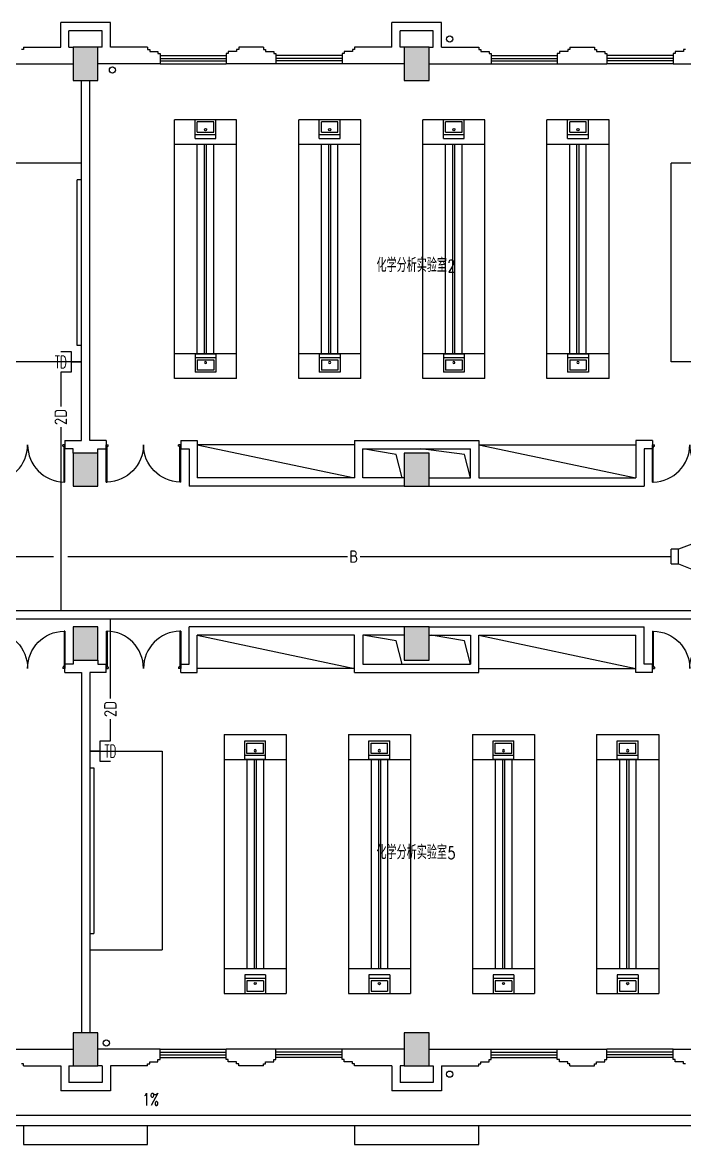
# Model space of a CAD drawing. Extents: x 190999 to 834799, y -200814 to 215286.
# Drawn here: x 467359 to 483359, y -66564 to -39464 of the extents above; entities that cross this region are included whole.
import ezdxf
from ezdxf.enums import TextEntityAlignment as Align

# ---------------------------------------------------------------- set-up
doc = ezdxf.new("R2010")
doc.units = 0
doc.header["$LTSCALE"] = 1000
doc.header["$MEASUREMENT"] = 0
for name, color, linetype in [('00-EQUIP', 3, 'Continuous'), ('00-SIG_TEXT', 7, 'Continuous'), ('00-WIRE-4', 6, 'Continuous'), ('A-墙线', 2, 'Continuous'), ('A-外包装修', 250, 'Continuous'), ('A-外窗', 145, 'Continuous'), ('A-家具', 250, 'Continuous'), ('A-门', 167, 'Continuous'), ('COLUMN', 2, 'Continuous'), ('PUB_HATCH', 250, 'Continuous'), ('PUB_TEXT', 7, 'Continuous'), ('屋面排水', 7, 'Continuous'), ('房间名称', 7, 'Continuous'), ('桥架', 1, 'Continuous'), ('洞口线', 177, 'Continuous'), ('雨水管', 3, 'Continuous'), ('雨水管口', 1, 'Continuous')]:
    doc.layers.add(name, color=color, linetype=linetype)
doc.styles.add('-GBCBIGGBENOR', font='GBENOR.shx', dxfattribs={"bigfont": 'GBCBIG.shx'})
doc.styles.add('_COMPLEX', font='COMPLEX.shx', dxfattribs={"width": 0.5})
doc.styles.add('_TCH_DIM', font='SIMPLEX', dxfattribs={"bigfont": 'GBCBIG'})
doc.styles.get("Standard").update_dxf_attribs({"font": 'simhei.ttf'})
doc.styles.add('zz-1', font='arial.ttf', dxfattribs={"width": 0.8})

# ---------------------------------------------------------------- blocks, each defined once
blk = doc.blocks.new('m1800')
at = {"layer": 'A-墙线'}
for p, q in [((-900, -100), (-900, 100)), ((900, -100), (900, 100))]:
    blk.add_line(p, q, dxfattribs=at)
at = {"layer": 'A-门'}
for p, q in [((-900, 900), (-900, 0)), ((-900, 900), (-880, 900)), ((-880, 900), (-880, 50)), ((880, 900), (880, 50)), ((900, 900), (880, 900)), ((900, 900), (900, 0)), ((-900, 50), (-870, 50)), ((-900, 0), (-850, 0)), ((-870, 50), (-870, 30)), ((-870, 30), (-850, 30)), ((-850, 30), (-850, 0)), ((850, 30), (850, 0)), ((870, 30), (850, 30)), ((900, 0), (850, 0)), ((870, 50), (870, 30)), ((900, 50), (870, 50))]:
    blk.add_line(p, q, dxfattribs=at)
for centre, start, end in [((-900, 0), 0, 88.7267), ((900, 0), 91.2733, 180)]:
    blk.add_arc(centre, 900, start, end, dxfattribs=at)
blk = doc.blocks.new('$plan$00001609')
at = {"linetype": 'Continuous'}
for p, q in [((0, -251), (0, 251)), ((0, 251), (450, 251)), ((93, -251), (93, 251)), ((146, -199), (146, 199)), ((146, 199), (397, 199)), ((397, 199), (397, -199)), ((450, 251), (450, -251)), ((0, -251), (450, -251)), ((146, -199), (397, -199))]:
    blk.add_line(p, q, dxfattribs=at)
blk.add_line((238, 2), (238, 0))
blk.add_arc((212, 0), 26, 4.716, 0, dxfattribs=at)
at = {"style": 'zz-1'}
for tag in ['YSIZE', 'XSIZE']:
    blk.add_attdef(tag, (0, 0), '', height=0.5, dxfattribs=at)
blk = doc.blocks.new('_LINKPT1')
at = {"color": 0}
blk.add_line((0, 0), (0, 0), dxfattribs=at)
blk = doc.blocks.new('IO37IMB6')
for p, q in [((-0.5, 0.499), (-0.5, 0.999)), ((0.5, 0.999), (0.5, 0.499)), ((0.5, 0.499), (-0.5, 0.499)), ((0, 0.5), (0, 0))]:
    blk.add_line(p, q)
at = {"xscale": 0.002, "yscale": 0.002, "zscale": 0.002}
for p in [(0, 1.384), (-0.5, 0.499), (0, 0), (0.5, 0.499)]:
    blk.add_blockref('_LINKPT1', p, dxfattribs=at)
at = {"style": '_COMPLEX', "width": 0.6, "flags": 8}
blk.add_attdef('$TEXT$', text='', height=0.6, dxfattribs=at).set_placement((0, 1), align=Align.MIDDLE_CENTER)
at = {"flags": 9}
blk.add_attdef('A', (0, 0), '', height=0.00002, dxfattribs=at)
blk = doc.blocks.new('OS28WV87')
for p, q in [((0.35, 0.35), (1, 0.6)), ((1, 0.6), (1, -0.6)), ((0, 0.35), (0, -0.35)), ((0, 0.35), (0.35, 0.35)), ((0.35, 0.35), (0.35, -0.35)), ((0.35, -0.35), (0, -0.35)), ((1, -0.6), (0.35, -0.35))]:
    blk.add_line(p, q)
at = {"xscale": 0.002, "yscale": 0.002, "zscale": 0.002}
for p in [(0, 0), (0.175, 0.35), (1, 0), (0.175, -0.35)]:
    blk.add_blockref('_LINKPT1', p, dxfattribs=at)
at = {"flags": 9}
blk.add_attdef('A', (0, 0), '', height=0.00002, dxfattribs=at)

msp = doc.modelspace()

# ---------------------------------------------------------------- hatches: boundary and pattern name
at = {"layer": 'PUB_HATCH'}
for points in [[(468584.6, -40063.5), (468584.6, -40863.5), (469184.6, -40863.5), (469184.6, -40063.5)], [(476584.6, -40063.5), (476584.6, -40863.5), (477184.6, -40863.5), (477184.6, -40063.5)], [(468584.6, -49863.5), (468584.6, -50663.5), (469184.6, -50663.5), (469184.6, -49863.5)], [(476584.6, -49863.5), (476584.6, -50663.5), (477184.6, -50663.5), (477184.6, -49863.5)], [(468584.6, -54063.5), (468584.6, -54863.5), (469184.6, -54863.5), (469184.6, -54063.5)], [(476584.6, -54063.5), (476584.6, -54863.5), (477184.6, -54863.5), (477184.6, -54063.5)], [(468584.6, -63863.5), (468584.6, -64663.5), (469184.6, -64663.5), (469184.6, -63863.5)], [(476584.6, -63863.5), (476584.6, -64663.5), (477184.6, -64663.5), (477184.6, -63863.5)]]:
    msp.add_hatch(color=256, dxfattribs=at).paths.add_polyline_path(points)

# ---------------------------------------------------------------- linework, layer by layer
at = {"layer": '00-WIRE-4'}
for p, q in [((468285.1, -47913.5), (468285.1, -48741.2)), ((468285.1, -49241.8), (468285.1, -53663.5)), ((466234.6, -52363.5), (468110.1, -52363.5)), ((468460.1, -52363.5), (475213.8, -52363.5)), ((475518.8, -52363.5), (483034.6, -52363.5)), ((469484.1, -55793.4), (469484.1, -53863.5)), ((469484.1, -56813.5), (469484.1, -56294))]:
    msp.add_line(p, q, dxfattribs=at)
at = {"layer": 'A-墙线'}
for p, q in [((469484.6, -39463.5), (468284.6, -39463.5)), ((468284.6, -40063.5), (468284.6, -39463.5)), ((469484.6, -40063.5), (469484.6, -39463.5)), ((477484.6, -39463.5), (476284.6, -39463.5)), ((476284.6, -40063.5), (476284.6, -39463.5)), ((477484.6, -40063.5), (477484.6, -39463.5)), ((469284.6, -39663.5), (468484.6, -39663.5)), ((468484.6, -40063.5), (468484.6, -39663.5)), ((469284.6, -40063.5), (469284.6, -39663.5)), ((477284.6, -39663.5), (476484.6, -39663.5)), ((476484.6, -40063.5), (476484.6, -39663.5)), ((477284.6, -40063.5), (477284.6, -39663.5)), ((467384.6, -40063.5), (468284.6, -40063.5)), ((467384.6, -40063.5), (467384.6, -40113.5)), ((468484.6, -40063.5), (468584.6, -40063.5)), ((469284.6, -40063.5), (469184.6, -40063.5)), ((470384.6, -40063.5), (469484.6, -40063.5)), ((470384.6, -40063.5), (470384.6, -40113.5)), ((473184.6, -40063.5), (472584.6, -40063.5)), ((472584.6, -40063.5), (472584.6, -40113.5)), ((473184.6, -40063.5), (473184.6, -40113.5)), ((476284.6, -40063.5), (475384.6, -40063.5)), ((475384.6, -40063.5), (475384.6, -40113.5)), ((476584.6, -40063.5), (476484.6, -40063.5)), ((477184.6, -40063.5), (477284.6, -40063.5)), ((477484.6, -40063.5), (478384.6, -40063.5)), ((478384.6, -40063.5), (478384.6, -40113.5)), ((480584.6, -40063.5), (481184.6, -40063.5)), ((480584.6, -40063.5), (480584.6, -40113.5)), ((481184.6, -40063.5), (481184.6, -40113.5)), ((467384.6, -40113.5), (467334.6, -40113.5)), ((470384.6, -40113.5), (470434.6, -40113.5)), ((470434.6, -40113.5), (470434.6, -40163.5)), ((470434.6, -40163.5), (470634.6, -40163.5)), ((470634.6, -40163.5), (470634.6, -40213.5)), ((470634.6, -40213.5), (470684.6, -40213.5)), ((470684.6, -40213.5), (470684.6, -40463.5)), ((472334.6, -40213.5), (472284.6, -40213.5)), ((472284.6, -40213.5), (472284.6, -40463.5)), ((472334.6, -40163.5), (472334.6, -40213.5)), ((472534.6, -40163.5), (472334.6, -40163.5)), ((472534.6, -40113.5), (472534.6, -40163.5)), ((472584.6, -40113.5), (472534.6, -40113.5)), ((473184.6, -40113.5), (473234.6, -40113.5)), ((473234.6, -40113.5), (473234.6, -40163.5)), ((473234.6, -40163.5), (473434.6, -40163.5)), ((473434.6, -40163.5), (473434.6, -40213.5)), ((473434.6, -40213.5), (473484.6, -40213.5)), ((473484.6, -40213.5), (473484.6, -40463.5)), ((475134.6, -40213.5), (475084.6, -40213.5)), ((475084.6, -40213.5), (475084.6, -40463.5)), ((475134.6, -40163.5), (475134.6, -40213.5)), ((475334.6, -40163.5), (475134.6, -40163.5)), ((475334.6, -40113.5), (475334.6, -40163.5)), ((475384.6, -40113.5), (475334.6, -40113.5)), ((478384.6, -40113.5), (478434.6, -40113.5)), ((478434.6, -40113.5), (478434.6, -40163.5)), ((478434.6, -40163.5), (478634.6, -40163.5)), ((478634.6, -40163.5), (478634.6, -40213.5)), ((478634.6, -40213.5), (478684.6, -40213.5)), ((478684.6, -40213.5), (478684.6, -40463.5)), ((480334.6, -40213.5), (480284.6, -40213.5)), ((480284.6, -40213.5), (480284.6, -40463.5)), ((480334.6, -40163.5), (480334.6, -40213.5)), ((480534.6, -40163.5), (480334.6, -40163.5)), ((480534.6, -40113.5), (480534.6, -40163.5)), ((480584.6, -40113.5), (480534.6, -40113.5)), ((481184.6, -40113.5), (481234.6, -40113.5)), ((481234.6, -40113.5), (481234.6, -40163.5)), ((481234.6, -40163.5), (481434.6, -40163.5)), ((481434.6, -40163.5), (481434.6, -40213.5)), ((481434.6, -40213.5), (481484.6, -40213.5)), ((481484.6, -40213.5), (481484.6, -40463.5)), ((483134.6, -40213.5), (483084.6, -40213.5)), ((483084.6, -40213.5), (483084.6, -40463.5)), ((483134.6, -40163.5), (483134.6, -40213.5)), ((483334.6, -40163.5), (483134.6, -40163.5)), ((483334.6, -40113.5), (483334.6, -40163.5)), ((483384.6, -40113.5), (483334.6, -40113.5)), ((467084.6, -40463.5), (468584.6, -40463.5)), ((470684.6, -40463.5), (469184.6, -40463.5)), ((473484.6, -40463.5), (472284.6, -40463.5)), ((476584.6, -40463.5), (475084.6, -40463.5)), ((477184.6, -40463.5), (478684.6, -40463.5)), ((480284.6, -40463.5), (481484.6, -40463.5)), ((483084.6, -40463.5), (484584.6, -40463.5)), ((468784.6, -49563.5), (468784.6, -40863.5)), ((468984.6, -49563.5), (468984.6, -40863.5)), ((468384.6, -49563.5), (468784.6, -49563.5)), ((469384.6, -49563.5), (468984.6, -49563.5)), ((471184.6, -49563.5), (471584.6, -49563.5)), ((471584.6, -49563.5), (471584.6, -50463.5)), ((475384.6, -49563.5), (475384.6, -50463.5)), ((475384.6, -49563.5), (478384.6, -49563.5)), ((478384.6, -49563.5), (478384.6, -50463.5)), ((482584.6, -49563.5), (482184.6, -49563.5)), ((482184.6, -49563.5), (482184.6, -50463.5)), ((468584.6, -49763.5), (468384.6, -49763.5)), ((468584.6, -49863.5), (468584.6, -49763.5)), ((469184.6, -49763.5), (469384.6, -49763.5)), ((469184.6, -49963.5), (469184.6, -49763.5)), ((471184.6, -49763.5), (471384.6, -49763.5)), ((471384.6, -49763.5), (471384.6, -50663.5)), ((475584.6, -49763.5), (478184.6, -49763.5)), ((475584.6, -50463.5), (475584.6, -49763.5)), ((478184.6, -50463.5), (478184.6, -49763.5)), ((482584.6, -49763.5), (482384.6, -49763.5)), ((482384.6, -49763.5), (482384.6, -50663.5)), ((476584.6, -50663.5), (471384.6, -50663.5)), ((475384.6, -50463.5), (471584.6, -50463.5)), ((476584.6, -50463.5), (475584.6, -50463.5)), ((477184.6, -50463.5), (478184.6, -50463.5)), ((477184.6, -50663.5), (482384.6, -50663.5)), ((478384.6, -50463.5), (482184.6, -50463.5)), ((476584.6, -54063.5), (471384.6, -54063.5)), ((471384.6, -54963.5), (471384.6, -54063.5)), ((477184.6, -54063.5), (482384.6, -54063.5)), ((482384.6, -54963.5), (482384.6, -54063.5)), ((475384.6, -54263.5), (471584.6, -54263.5)), ((471584.6, -55163.5), (471584.6, -54263.5)), ((475384.6, -55163.5), (475384.6, -54263.5)), ((476584.6, -54263.5), (475584.6, -54263.5)), ((475584.6, -54263.5), (475584.6, -54963.5)), ((477184.6, -54263.5), (478184.6, -54263.5)), ((478184.6, -54263.5), (478184.6, -54963.5)), ((478384.6, -54263.5), (482184.6, -54263.5)), ((478384.6, -55163.5), (478384.6, -54263.5)), ((482184.6, -55163.5), (482184.6, -54263.5)), ((468584.6, -54963.5), (468384.6, -54963.5)), ((468584.6, -54863.5), (468584.6, -54963.5)), ((469184.6, -54863.5), (469184.6, -54963.5)), ((469184.6, -54963.5), (469384.6, -54963.5)), ((471184.6, -54963.5), (471384.6, -54963.5)), ((475584.6, -54963.5), (478184.6, -54963.5)), ((482584.6, -54963.5), (482384.6, -54963.5)), ((468384.6, -55163.5), (468784.6, -55163.5)), ((468784.6, -55163.5), (468784.6, -63863.5)), ((468984.6, -55163.5), (468984.6, -63863.5)), ((469384.6, -55163.5), (468984.6, -55163.5)), ((471184.6, -55163.5), (471584.6, -55163.5)), ((475384.6, -55163.5), (478384.6, -55163.5)), ((482584.6, -55163.5), (482184.6, -55163.5)), ((467084.6, -64263.5), (468584.6, -64263.5)), ((470684.6, -64263.5), (469184.6, -64263.5)), ((470684.6, -64513.5), (470684.6, -64263.5)), ((473484.6, -64263.5), (472284.6, -64263.5)), ((472284.6, -64513.5), (472284.6, -64263.5)), ((473484.6, -64513.5), (473484.6, -64263.5)), ((476584.6, -64263.5), (475084.6, -64263.5)), ((475084.6, -64513.5), (475084.6, -64263.5)), ((477184.6, -64263.5), (478684.6, -64263.5)), ((478684.6, -64513.5), (478684.6, -64263.5)), ((480284.6, -64263.5), (481484.6, -64263.5)), ((480284.6, -64513.5), (480284.6, -64263.5)), ((481484.6, -64513.5), (481484.6, -64263.5)), ((483084.6, -64263.5), (484584.6, -64263.5)), ((483084.6, -64513.5), (483084.6, -64263.5)), ((467384.6, -64613.5), (467334.6, -64613.5)), ((467384.6, -64663.5), (467384.6, -64613.5)), ((467384.6, -64663.5), (468284.6, -64663.5)), ((468284.6, -64663.5), (468284.6, -65263.5)), ((468484.6, -64663.5), (468584.6, -64663.5)), ((468484.6, -64663.5), (468484.6, -65063.5)), ((469284.6, -64663.5), (469184.6, -64663.5)), ((469284.6, -64663.5), (469284.6, -65063.5)), ((470384.6, -64663.5), (469484.6, -64663.5)), ((469484.6, -64663.5), (469484.6, -65263.5)), ((470384.6, -64663.5), (470384.6, -64613.5)), ((470384.6, -64613.5), (470434.6, -64613.5)), ((470434.6, -64613.5), (470434.6, -64563.5)), ((470434.6, -64563.5), (470634.6, -64563.5)), ((470634.6, -64513.5), (470684.6, -64513.5)), ((470634.6, -64563.5), (470634.6, -64513.5)), ((472334.6, -64513.5), (472284.6, -64513.5)), ((472334.6, -64563.5), (472334.6, -64513.5)), ((472534.6, -64563.5), (472334.6, -64563.5)), ((472534.6, -64613.5), (472534.6, -64563.5)), ((472584.6, -64613.5), (472534.6, -64613.5)), ((472584.6, -64663.5), (472584.6, -64613.5)), ((473184.6, -64663.5), (472584.6, -64663.5)), ((473184.6, -64663.5), (473184.6, -64613.5)), ((473184.6, -64613.5), (473234.6, -64613.5)), ((473234.6, -64613.5), (473234.6, -64563.5)), ((473234.6, -64563.5), (473434.6, -64563.5)), ((473434.6, -64513.5), (473484.6, -64513.5)), ((473434.6, -64563.5), (473434.6, -64513.5)), ((475134.6, -64513.5), (475084.6, -64513.5)), ((475134.6, -64563.5), (475134.6, -64513.5)), ((475334.6, -64563.5), (475134.6, -64563.5)), ((475334.6, -64613.5), (475334.6, -64563.5)), ((475384.6, -64613.5), (475334.6, -64613.5)), ((475384.6, -64663.5), (475384.6, -64613.5)), ((476284.6, -64663.5), (475384.6, -64663.5)), ((476284.6, -64663.5), (476284.6, -65263.5)), ((476584.6, -64663.5), (476484.6, -64663.5)), ((476484.6, -64663.5), (476484.6, -65063.5)), ((477184.6, -64663.5), (477284.6, -64663.5)), ((477284.6, -64663.5), (477284.6, -65063.5)), ((477484.6, -64663.5), (478384.6, -64663.5)), ((477484.6, -64663.5), (477484.6, -65263.5)), ((478384.6, -64663.5), (478384.6, -64613.5)), ((478384.6, -64613.5), (478434.6, -64613.5)), ((478434.6, -64613.5), (478434.6, -64563.5)), ((478434.6, -64563.5), (478634.6, -64563.5)), ((478634.6, -64513.5), (478684.6, -64513.5)), ((478634.6, -64563.5), (478634.6, -64513.5)), ((480334.6, -64513.5), (480284.6, -64513.5)), ((480334.6, -64563.5), (480334.6, -64513.5)), ((480534.6, -64563.5), (480334.6, -64563.5)), ((480534.6, -64613.5), (480534.6, -64563.5)), ((480584.6, -64613.5), (480534.6, -64613.5)), ((480584.6, -64663.5), (480584.6, -64613.5)), ((480584.6, -64663.5), (481184.6, -64663.5)), ((481184.6, -64663.5), (481184.6, -64613.5)), ((481184.6, -64613.5), (481234.6, -64613.5)), ((481234.6, -64613.5), (481234.6, -64563.5)), ((481234.6, -64563.5), (481434.6, -64563.5)), ((481434.6, -64513.5), (481484.6, -64513.5)), ((481434.6, -64563.5), (481434.6, -64513.5)), ((483134.6, -64513.5), (483084.6, -64513.5)), ((483134.6, -64563.5), (483134.6, -64513.5)), ((483334.6, -64563.5), (483134.6, -64563.5)), ((483334.6, -64613.5), (483334.6, -64563.5)), ((483384.6, -64613.5), (483334.6, -64613.5)), ((469484.6, -65263.5), (468284.6, -65263.5)), ((469284.6, -65063.5), (468484.6, -65063.5)), ((477484.6, -65263.5), (476284.6, -65263.5)), ((477284.6, -65063.5), (476484.6, -65063.5))]:
    msp.add_line(p, q, dxfattribs=at)
at = {"layer": 'A-外包装修'}
for p, q in [((510734.6, -65863.7), (444884.6, -65863.7)), ((510984.6, -66113.7), (444884.6, -66113.7))]:
    msp.add_line(p, q, dxfattribs=at)
for points in [[(467384.2, -66113.7), (467384.2, -66563.9), (470384.9, -66563.9), (470384.9, -66113.7)], [(475384.2, -66113.7), (475384.2, -66563.9), (478384.9, -66563.9), (478384.9, -66113.7)]]:
    msp.add_lwpolyline(points, dxfattribs=at)
at = {"layer": 'A-外窗'}
for p, q in [((470684.6, -40263.5), (472284.6, -40263.5)), ((470684.6, -40333.5), (472284.6, -40333.5)), ((475084.6, -40263.5), (473484.6, -40263.5)), ((475084.6, -40333.5), (473484.6, -40333.5)), ((478684.6, -40263.5), (480284.6, -40263.5)), ((478684.6, -40333.5), (480284.6, -40333.5)), ((483084.6, -40263.5), (481484.6, -40263.5)), ((483084.6, -40333.5), (481484.6, -40333.5)), ((470684.6, -40393.5), (472284.6, -40393.5)), ((470684.6, -40463.5), (472284.6, -40463.5)), ((475084.6, -40393.5), (473484.6, -40393.5)), ((475084.6, -40463.5), (473484.6, -40463.5)), ((478684.6, -40393.5), (480284.6, -40393.5)), ((478684.6, -40463.5), (480284.6, -40463.5)), ((483084.6, -40393.5), (481484.6, -40393.5)), ((483084.6, -40463.5), (481484.6, -40463.5)), ((470684.6, -64263.5), (472284.6, -64263.5)), ((470684.6, -64333.5), (472284.6, -64333.5)), ((470684.6, -64393.5), (472284.6, -64393.5)), ((470684.6, -64463.5), (472284.6, -64463.5)), ((475084.6, -64263.5), (473484.6, -64263.5)), ((475084.6, -64333.5), (473484.6, -64333.5)), ((475084.6, -64393.5), (473484.6, -64393.5)), ((475084.6, -64463.5), (473484.6, -64463.5)), ((478684.6, -64263.5), (480284.6, -64263.5)), ((478684.6, -64333.5), (480284.6, -64333.5)), ((478684.6, -64393.5), (480284.6, -64393.5)), ((478684.6, -64463.5), (480284.6, -64463.5)), ((483084.6, -64263.5), (481484.6, -64263.5)), ((483084.6, -64333.5), (481484.6, -64333.5)), ((483084.6, -64393.5), (481484.6, -64393.5)), ((483084.6, -64463.5), (481484.6, -64463.5))]:
    msp.add_line(p, q, dxfattribs=at)
at = {"layer": 'A-家具'}
for p, q in [((471034.6, -48063.5), (471034.6, -41813.5)), ((472534.6, -41813.5), (471034.6, -41813.5)), ((472534.6, -48063.5), (472534.6, -41813.5)), ((474034.6, -48063.5), (474034.6, -41813.5)), ((475534.6, -41813.5), (474034.6, -41813.5)), ((475534.6, -48063.5), (475534.6, -41813.5)), ((477034.6, -48063.5), (477034.6, -41813.5)), ((478534.6, -41813.5), (477034.6, -41813.5)), ((478534.6, -48063.5), (478534.6, -41813.5)), ((480034.6, -48063.5), (480034.6, -41813.5)), ((481534.6, -41813.5), (480034.6, -41813.5)), ((481534.6, -48063.5), (481534.6, -41813.5)), ((472534.6, -42413.5), (471034.6, -42413.5)), ((471584.6, -47463.5), (471584.6, -42413.5)), ((471759.6, -47463.5), (471759.6, -42413.5)), ((471809.6, -47463.5), (471809.6, -42413.5)), ((471984.6, -47463.5), (471984.6, -42413.5)), ((475534.6, -42413.5), (474034.6, -42413.5)), ((474584.6, -47463.5), (474584.6, -42413.5)), ((474759.6, -47463.5), (474759.6, -42413.5)), ((474809.6, -47463.5), (474809.6, -42413.5)), ((474984.6, -47463.5), (474984.6, -42413.5)), ((478534.6, -42413.5), (477034.6, -42413.5)), ((477584.6, -47463.5), (477584.6, -42413.5)), ((477759.6, -47463.5), (477759.6, -42413.5)), ((477809.6, -47463.5), (477809.6, -42413.5)), ((477984.6, -47463.5), (477984.6, -42413.5)), ((481534.6, -42413.5), (480034.6, -42413.5)), ((480584.6, -47463.5), (480584.6, -42413.5)), ((480759.6, -47463.5), (480759.6, -42413.5)), ((480809.6, -47463.5), (480809.6, -42413.5)), ((480984.6, -47463.5), (480984.6, -42413.5)), ((468784.6, -42863.5), (467034.6, -42863.5)), ((483034.6, -47663.5), (483034.6, -42863.5)), ((484784.6, -42863.5), (483034.6, -42863.5)), ((468684.6, -47263.5), (468684.6, -43263.5)), ((468784.6, -43263.5), (468684.6, -43263.5)), ((468784.6, -47263.5), (468684.6, -47263.5)), ((468784.6, -47663.5), (467034.6, -47663.5)), ((472534.6, -47463.5), (471034.6, -47463.5)), ((475534.6, -47463.5), (474034.6, -47463.5)), ((478534.6, -47463.5), (477034.6, -47463.5)), ((481534.6, -47463.5), (480034.6, -47463.5)), ((484784.6, -47663.5), (483034.6, -47663.5)), ((472534.6, -48063.5), (471034.6, -48063.5)), ((475534.6, -48063.5), (474034.6, -48063.5)), ((478534.6, -48063.5), (477034.6, -48063.5)), ((481534.6, -48063.5), (480034.6, -48063.5)), ((475384.6, -49663.5), (471584.6, -49663.5)), ((471584.6, -49663.5), (475384.6, -50463.5)), ((478384.6, -49663.5), (482184.6, -49663.5)), ((478384.6, -49663.5), (482184.6, -50463.5)), ((471584.6, -54263.5), (475384.6, -55063.5)), ((478384.6, -54263.5), (482184.6, -55063.5)), ((475384.6, -55063.5), (471584.6, -55063.5)), ((478384.6, -55063.5), (482184.6, -55063.5)), ((472234.6, -56663.5), (472234.6, -62913.5)), ((472234.6, -56663.5), (473734.6, -56663.5)), ((473734.6, -56663.5), (473734.6, -62913.5)), ((475234.6, -56663.5), (475234.6, -62913.5)), ((475234.6, -56663.5), (476734.6, -56663.5)), ((476734.6, -56663.5), (476734.6, -62913.5)), ((478234.6, -56663.5), (478234.6, -62913.5)), ((478234.6, -56663.5), (479734.6, -56663.5)), ((479734.6, -56663.5), (479734.6, -62913.5)), ((481234.6, -56663.5), (481234.6, -62913.5)), ((481234.6, -56663.5), (482734.6, -56663.5)), ((482734.6, -56663.5), (482734.6, -62913.5)), ((468984.6, -57063.5), (470734.6, -57063.5)), ((470734.6, -57063.5), (470734.6, -61863.5)), ((472234.6, -57263.5), (473734.6, -57263.5)), ((472784.6, -57263.5), (472784.6, -62313.5)), ((472959.6, -57263.5), (472959.6, -62313.5)), ((473009.6, -57263.5), (473009.6, -62313.5)), ((473184.6, -57263.5), (473184.6, -62313.5)), ((475234.6, -57263.5), (476734.6, -57263.5)), ((475784.6, -57263.5), (475784.6, -62313.5)), ((475959.6, -57263.5), (475959.6, -62313.5)), ((476009.6, -57263.5), (476009.6, -62313.5)), ((476184.6, -57263.5), (476184.6, -62313.5)), ((478234.6, -57263.5), (479734.6, -57263.5)), ((478784.6, -57263.5), (478784.6, -62313.5)), ((478959.6, -57263.5), (478959.6, -62313.5)), ((479009.6, -57263.5), (479009.6, -62313.5)), ((479184.6, -57263.5), (479184.6, -62313.5)), ((481234.6, -57263.5), (482734.6, -57263.5)), ((481784.6, -57263.5), (481784.6, -62313.5)), ((481959.6, -57263.5), (481959.6, -62313.5)), ((482009.6, -57263.5), (482009.6, -62313.5)), ((482184.6, -57263.5), (482184.6, -62313.5)), ((468984.6, -57463.5), (469084.6, -57463.5)), ((469084.6, -57463.5), (469084.6, -61463.5)), ((468984.6, -61463.5), (469084.6, -61463.5)), ((468984.6, -61863.5), (470734.6, -61863.5)), ((472234.6, -62313.5), (473734.6, -62313.5)), ((475234.6, -62313.5), (476734.6, -62313.5)), ((478234.6, -62313.5), (479734.6, -62313.5)), ((481234.6, -62313.5), (482734.6, -62313.5)), ((472234.6, -62913.5), (473734.6, -62913.5)), ((475234.6, -62913.5), (476734.6, -62913.5)), ((478234.6, -62913.5), (479734.6, -62913.5)), ((481234.6, -62913.5), (482734.6, -62913.5))]:
    msp.add_line(p, q, dxfattribs=at)
at = {"layer": 'COLUMN'}
for p, q in [((468584.6, -40063.5), (468584.6, -40863.5)), ((469184.6, -40063.5), (468584.6, -40063.5)), ((469184.6, -40863.5), (469184.6, -40063.5)), ((476584.6, -40063.5), (476584.6, -40863.5)), ((477184.6, -40063.5), (476584.6, -40063.5)), ((477184.6, -40863.5), (477184.6, -40063.5)), ((468584.6, -40863.5), (469184.6, -40863.5)), ((476584.6, -40863.5), (477184.6, -40863.5)), ((468584.6, -49863.5), (468584.6, -50663.5)), ((469184.6, -49863.5), (468584.6, -49863.5)), ((469184.6, -50663.5), (469184.6, -49863.5)), ((476584.6, -49863.5), (476584.6, -50663.5)), ((477184.6, -49863.5), (476584.6, -49863.5)), ((477184.6, -50663.5), (477184.6, -49863.5)), ((468584.6, -50663.5), (469184.6, -50663.5)), ((476584.6, -50663.5), (477184.6, -50663.5)), ((468584.6, -54063.5), (468584.6, -54863.5)), ((469184.6, -54063.5), (468584.6, -54063.5)), ((469184.6, -54863.5), (469184.6, -54063.5)), ((476584.6, -54063.5), (476584.6, -54863.5)), ((477184.6, -54063.5), (476584.6, -54063.5)), ((477184.6, -54863.5), (477184.6, -54063.5)), ((468584.6, -54863.5), (469184.6, -54863.5)), ((476584.6, -54863.5), (477184.6, -54863.5)), ((468584.6, -63863.5), (468584.6, -64663.5)), ((469184.6, -63863.5), (468584.6, -63863.5)), ((469184.6, -64663.5), (469184.6, -63863.5)), ((476584.6, -63863.5), (476584.6, -64663.5)), ((477184.6, -63863.5), (476584.6, -63863.5)), ((477184.6, -64663.5), (477184.6, -63863.5)), ((468584.6, -64663.5), (469184.6, -64663.5)), ((476584.6, -64663.5), (477184.6, -64663.5))]:
    msp.add_line(p, q, dxfattribs=at)
at = {"layer": '屋面排水'}
msp.add_lwpolyline([(470809.8, -65473.7, 0, 0, 0), (472202.2, -65473.7, 80, 0, 0), (472502.2, -65473.7, 0, 0, 0)], format="xyseb", dxfattribs=at)
at = {"layer": '桥架'}
for p, q in [((445884.6, -53663.5), (518584.6, -53663.5)), ((445884.6, -53863.5), (513484.6, -53863.5))]:
    msp.add_line(p, q, dxfattribs=at)
at = {"layer": '洞口线', "ltscale": 2}
for points in [[(476534.6, -50463.8), (476391.1, -49894.4), (475584.6, -49763.5)], [(478184.6, -50463.8), (478041.1, -49894.4), (476984.6, -49763.8)], [(476534.6, -54963.8), (476391.1, -54394.4), (475584.6, -54263.5)], [(478184.6, -54963.8), (478041.1, -54394.4), (477234.6, -54263.5)]]:
    msp.add_lwpolyline(points, dxfattribs=at)
at = {"layer": '雨水管'}
for centre in [(469534.6, -40613.5), (469384.6, -64113.5)]:
    msp.add_circle(centre, 75, dxfattribs=at)
at = {"layer": '雨水管口'}
for centre in [(477684.6, -39863.5), (477684.6, -64863.5)]:
    msp.add_circle(centre, 75, dxfattribs=at)

# ---------------------------------------------------------------- block references
at = {"layer": '00-EQUIP'}
ref = msp.add_blockref('IO37IMB6', (468784.6, -47663.5), dxfattribs=dict(at, xscale=500, yscale=500, zscale=500, rotation=90))
ref.add_attrib('$TEXT$', 'TD', dxfattribs={"layer": '0', "height": 300, "style": '_COMPLEX', "width": 0.6, "flags": 8}).set_placement((468284.6, -47663.5), align=Align.MIDDLE_CENTER)
at = {"layer": '00-EQUIP', "xscale": -500, "yscale": 500, "zscale": 500, "rotation": 180}
msp.add_blockref('OS28WV87', (483034.6, -52363.5), dxfattribs=at)
at = {"layer": '00-EQUIP'}
ref = msp.add_blockref('IO37IMB6', (468984.6, -57063.5), dxfattribs=dict(at, xscale=500, yscale=500, zscale=500, rotation=270))
ref.add_attrib('$TEXT$', 'TD', dxfattribs={"layer": '0', "height": 300, "style": '_COMPLEX', "width": 0.6, "flags": 8}).set_placement((469484.6, -57063.5), align=Align.MIDDLE_CENTER)
at = {"layer": 'A-家具', "yscale": -1}
for p, rotation in [((471784.6, -42263.5), 89.99999999999999), ((474784.6, -42263.5), 89.99999999999999), ((477784.6, -42263.5), 89.99999999999999), ((480784.6, -42263.5), 89.99999999999999), ((472984.6, -62463.5), 270), ((475984.6, -62463.5), 270), ((478984.6, -62463.5), 270), ((481984.6, -62463.5), 270)]:
    msp.add_blockref('$plan$00001609', p, dxfattribs=dict(at, rotation=rotation))
at = {"layer": 'A-家具'}
for p, rotation in [((471784.6, -47463.5), 270), ((474784.6, -47463.5), 270), ((477784.6, -47463.5), 270), ((480784.6, -47463.5), 270), ((472984.6, -57263.5), 90), ((475984.6, -57263.5), 90), ((478984.6, -57263.5), 90), ((481984.6, -57263.5), 90)]:
    msp.add_blockref('$plan$00001609', p, dxfattribs=dict(at, rotation=rotation))
at = {"layer": 'A-门', "rotation": 180}
for p in [(467484.6, -49663.5), (483484.6, -49663.5)]:
    msp.add_blockref('m1800', p, dxfattribs=at)
at = {"layer": 'A-门', "xscale": -1, "rotation": 180}
msp.add_blockref('m1800', (470284.6, -49663.5), dxfattribs=at)
at = {"layer": 'A-门', "xscale": -1}
for p in [(467484.6, -55063.5), (483484.6, -55063.5)]:
    msp.add_blockref('m1800', p, dxfattribs=at)
at = {"layer": 'A-门'}
msp.add_blockref('m1800', (470284.6, -55063.5), dxfattribs=at)

# ---------------------------------------------------------------- texts
at = {"layer": '00-SIG_TEXT', "style": '-GBCBIGGBENOR'}
for p in [(468285.1, -48991.5), (469484.1, -56043.7)]:
    msp.add_text('2D', height=300, rotation=90, dxfattribs=at).set_placement(p, align=Align.MIDDLE_CENTER)
msp.add_text('B', height=300, dxfattribs=at).set_placement((475366.3, -52363.5), align=Align.MIDDLE_CENTER)
at = {"layer": 'PUB_TEXT', "style": '_TCH_DIM', "width": 0.705882}
msp.add_text('1%', height=297.5, dxfattribs=at).set_placement((470260, -65622.4))
at = {"layer": '房间名称', "style": '_TCH_DIM'}
for p in [(475916.1, -45492), (475916.1, -59671.7)]:
    msp.add_text('化学分析实验室', height=337.59, dxfattribs=at).set_placement(p)
at = {"layer": '房间名称', "style": '_TCH_DIM', "width": 0.705882}
for s, p in [('2', (477636.3, -45492)), ('5', (477636.3, -59671.7))]:
    msp.add_text(s, height=297.5, dxfattribs=at).set_placement(p)

doc.saveas('drawing.dxf')
